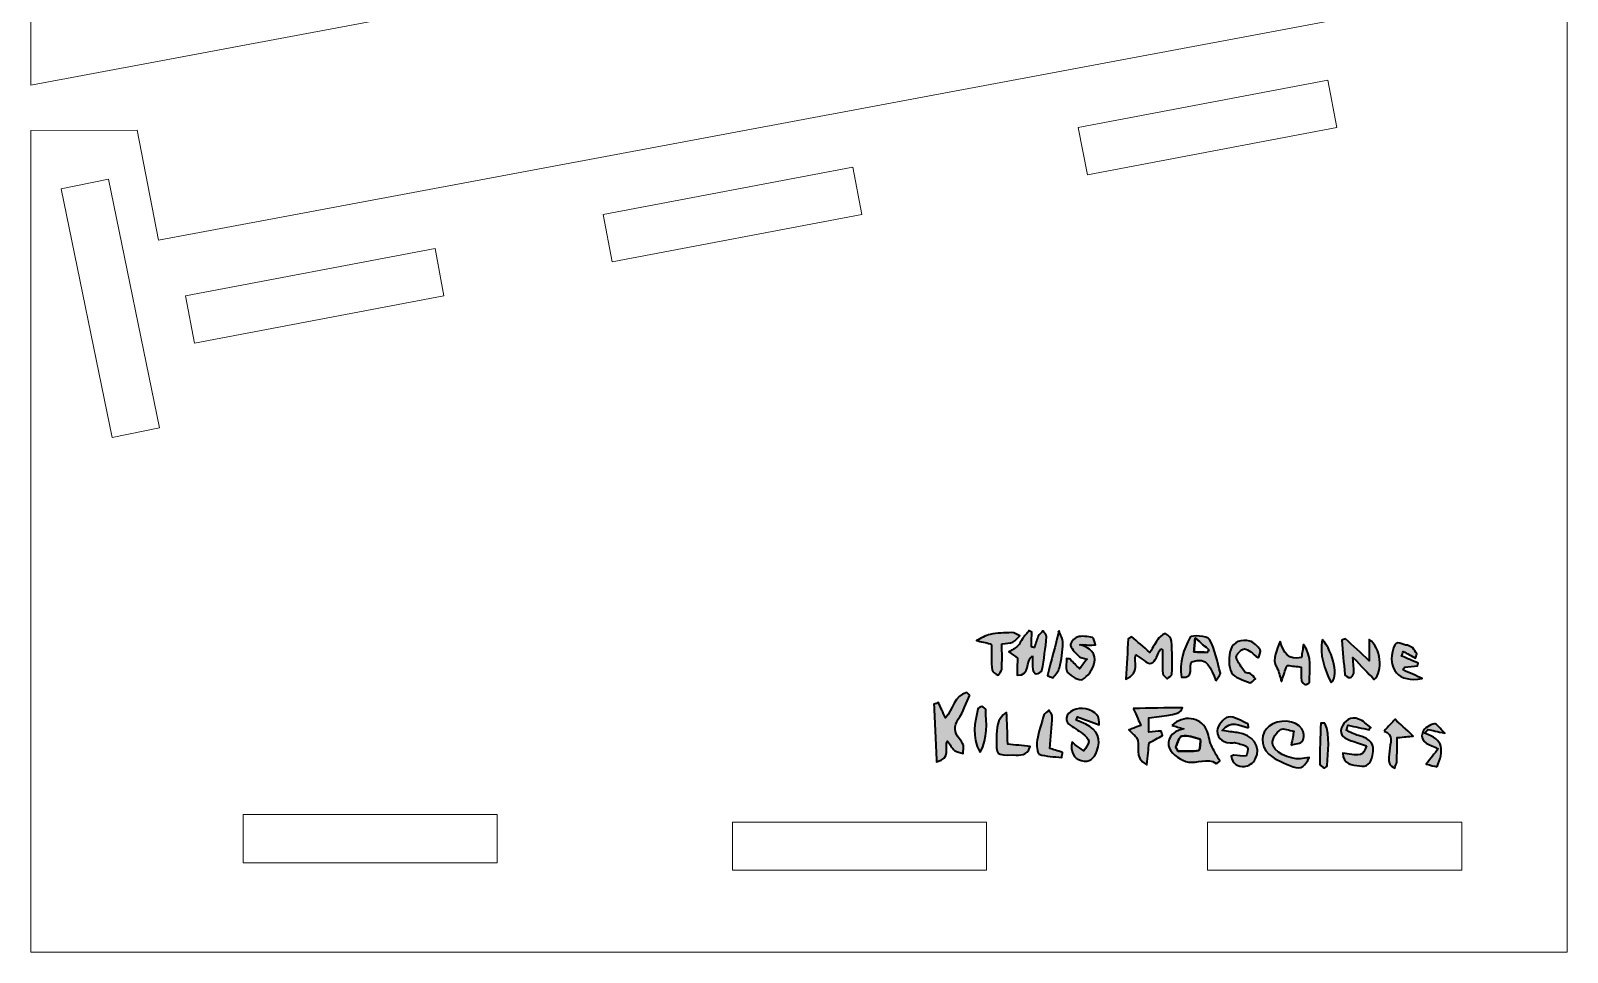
# Model space of a CAD drawing. Header units: inches. Extents: x 0.7 to 43.7, y -59.5 to -0.9.
# Drawn here: x 24.73 to 43.74, y -23.83 to -12.42 of the extents above; entities that cross this region are included whole.
import ezdxf

# ---------------------------------------------------------------- set-up
doc = ezdxf.new("R2010")
doc.units = ezdxf.units.IN
doc.header["$MEASUREMENT"] = 0
doc.layers.add('cut', color=7, linetype='Continuous')
doc.layers.add('etch', color=7, linetype='Continuous')

# ---------------------------------------------------------------- blocks, each defined once
blk = doc.blocks.new('block 6')
at = {"layer": 'etch', "true_color": 0x00a550}
h = blk.add_hatch(color=114, dxfattribs=at)
h.dxf.hatch_style = 2
edge = h.paths.add_edge_path()
edge.add_spline(control_points=[(36.749, -20.007), (36.749, -20.12), (36.752, -20.223), (36.746, -20.325), (36.745, -20.35), (36.716, -20.374), (36.7, -20.398), (36.674, -20.377), (36.628, -20.358), (36.626, -20.334), (36.616, -20.232), (36.62, -20.129), (36.618, -20.021), (36.617, -20.02), (36.612, -20.01), (36.605, -20.008), (36.548, -19.994), (36.49, -19.981), (36.433, -19.968), (36.49, -19.942), (36.544, -19.905), (36.604, -19.892), (36.691, -19.875), (36.781, -19.871), (36.869, -19.87), (36.903, -19.87), (36.937, -19.895), (36.971, -19.908), (36.943, -19.935), (36.919, -19.971), (36.885, -19.986), (36.848, -20.002), (36.803, -20), (36.749, -20.007)], knot_values=[0, 0, 0, 0, 1, 1, 1, 2, 2, 2, 3, 3, 3, 4, 4, 4, 5, 5, 5, 6, 6, 6, 7, 7, 7, 8, 8, 8, 9, 9, 9, 10, 10, 10, 11, 11, 11, 11], degree=3, periodic=1)
h = blk.add_hatch(color=114, dxfattribs=at)
h.dxf.hatch_style = 2
edge = h.paths.add_edge_path()
edge.add_spline(control_points=[(37.128, -20.155), (37.031, -20.231), (37.11, -20.396), (36.936, -20.398), (36.938, -20.322), (36.939, -20.255), (36.941, -20.185), (36.909, -20.162), (36.872, -20.135), (36.836, -20.109), (36.873, -20.085), (36.915, -20.065), (36.947, -20.035), (36.971, -20.011), (36.982, -19.974), (37.003, -19.945), (37.029, -19.91), (37.059, -19.879), (37.087, -19.845), (37.097, -19.852), (37.107, -19.858), (37.118, -19.864), (37.116, -19.925), (37.115, -19.985), (37.113, -20.046), (37.126, -20.049), (37.138, -20.052), (37.151, -20.055), (37.166, -20.007), (37.178, -19.958), (37.199, -19.913), (37.21, -19.888), (37.237, -19.87), (37.256, -19.849), (37.272, -19.873), (37.304, -19.898), (37.302, -19.92), (37.288, -20.06), (37.269, -20.199), (37.244, -20.337), (37.241, -20.356), (37.199, -20.377), (37.172, -20.381), (37.16, -20.382), (37.131, -20.346), (37.129, -20.324), (37.122, -20.276), (37.127, -20.226), (37.128, -20.155)], knot_values=[0, 0, 0, 0, 1, 1, 1, 2, 2, 2, 3, 3, 3, 4, 4, 4, 5, 5, 5, 6, 6, 6, 7, 7, 7, 8, 8, 8, 9, 9, 9, 10, 10, 10, 11, 11, 11, 12, 12, 12, 13, 13, 13, 14, 14, 14, 15, 15, 15, 16, 16, 16, 16], degree=3, periodic=1)
h = blk.add_hatch(color=114, dxfattribs=at)
h.dxf.hatch_style = 2
edge = h.paths.add_edge_path()
edge.add_spline(control_points=[(37.45, -19.848), (37.47, -19.898), (37.506, -19.949), (37.504, -19.999), (37.501, -20.102), (37.484, -20.205), (37.46, -20.305), (37.449, -20.35), (37.407, -20.388), (37.38, -20.43), (37.357, -20.42), (37.334, -20.411), (37.311, -20.402), (37.359, -20.217), (37.408, -20.033), (37.456, -19.849), (37.456, -19.849), (37.45, -19.848), (37.45, -19.848)], knot_values=[0, 0, 0, 0, 1, 1, 1, 2, 2, 2, 3, 3, 3, 4, 4, 4, 5, 5, 5, 6, 6, 6, 6], degree=3, periodic=1)
h = blk.add_hatch(color=114, dxfattribs=at)
h.dxf.hatch_style = 2
edge = h.paths.add_edge_path()
edge.add_spline(control_points=[(37.592, -20.198), (37.631, -20.238), (37.67, -20.278), (37.709, -20.318), (37.737, -20.283), (37.764, -20.247), (37.802, -20.197), (37.752, -20.182), (37.724, -20.182), (37.71, -20.168), (37.667, -20.125), (37.615, -20.083), (37.596, -20.029), (37.588, -20.005), (37.643, -19.934), (37.681, -19.924), (37.74, -19.907), (37.809, -19.918), (37.871, -19.931), (37.889, -19.935), (37.895, -19.989), (37.907, -20.02), (37.877, -20.022), (37.848, -20.029), (37.819, -20.026), (37.786, -20.023), (37.755, -20.012), (37.713, -20.02), (37.839, -20.053), (37.924, -20.126), (37.892, -20.253), (37.873, -20.328), (37.811, -20.413), (37.744, -20.448), (37.707, -20.468), (37.605, -20.412), (37.562, -20.363), (37.531, -20.328), (37.55, -20.249), (37.547, -20.19), (37.562, -20.193), (37.577, -20.195), (37.592, -20.198)], knot_values=[0, 0, 0, 0, 1, 1, 1, 2, 2, 2, 3, 3, 3, 4, 4, 4, 5, 5, 5, 6, 6, 6, 7, 7, 7, 8, 8, 8, 9, 9, 9, 10, 10, 10, 11, 11, 11, 12, 12, 12, 13, 13, 13, 14, 14, 14, 14], degree=3, periodic=1)
h = blk.add_hatch(color=114, dxfattribs=at)
h.dxf.hatch_style = 2
edge = h.paths.add_edge_path()
edge.add_spline(control_points=[(38.714, -20.069), (38.675, -20.132), (38.647, -20.235), (38.596, -20.249), (38.546, -20.262), (38.472, -20.184), (38.406, -20.143), (38.366, -20.224), (38.473, -20.37), (38.28, -20.444), (38.292, -20.265), (38.302, -20.105), (38.312, -19.945), (38.327, -19.937), (38.341, -19.928), (38.356, -19.92), (38.426, -19.982), (38.496, -20.043), (38.58, -20.116), (38.619, -20.051), (38.65, -19.99), (38.691, -19.936), (38.711, -19.91), (38.76, -19.875), (38.776, -19.883), (38.808, -19.899), (38.845, -19.941), (38.847, -19.975), (38.857, -20.11), (38.857, -20.246), (38.853, -20.381), (38.853, -20.401), (38.814, -20.421), (38.792, -20.441), (38.774, -20.419), (38.74, -20.398), (38.738, -20.375), (38.732, -20.278), (38.736, -20.18), (38.736, -20.083), (38.729, -20.078), (38.721, -20.073), (38.714, -20.069)], knot_values=[0, 0, 0, 0, 1, 1, 1, 2, 2, 2, 3, 3, 3, 4, 4, 4, 5, 5, 5, 6, 6, 6, 7, 7, 7, 8, 8, 8, 9, 9, 9, 10, 10, 10, 11, 11, 11, 12, 12, 12, 13, 13, 13, 14, 14, 14, 14], degree=3, periodic=1)
h = blk.add_hatch(color=114, dxfattribs=at)
h.dxf.hatch_style = 2
edge = h.paths.add_edge_path()
edge.add_spline(control_points=[(39.395, -20.468), (39.336, -20.308), (39.293, -20.16), (39.099, -20.231), (39.051, -20.282), (39.14, -20.434), (38.971, -20.422), (38.941, -20.241), (38.998, -20.075), (39.079, -19.927), (39.095, -19.897), (39.293, -19.909), (39.317, -19.953), (39.388, -20.078), (39.414, -20.228), (39.453, -20.37), (39.457, -20.385), (39.432, -20.408), (39.395, -20.468)], knot_values=[0, 0, 0, 0, 1, 1, 1, 2, 2, 2, 3, 3, 3, 4, 4, 4, 5, 5, 5, 6, 6, 6, 6], degree=3, periodic=1)
edge = h.paths.add_edge_path()
edge.add_spline(control_points=[(39.139, -19.936), (39.132, -20.027), (39.129, -20.067), (39.125, -20.109), (39.188, -20.111), (39.238, -20.113), (39.288, -20.115), (39.295, -20.104), (39.303, -20.093), (39.31, -20.082), (39.263, -20.042), (39.217, -20.002), (39.139, -19.936)], knot_values=[0, 0, 0, 0, 1, 1, 1, 2, 2, 2, 3, 3, 3, 4, 4, 4, 4], degree=3, periodic=1)
h = blk.add_hatch(color=114, dxfattribs=at)
h.dxf.hatch_style = 2
edge = h.paths.add_edge_path()
edge.add_spline(control_points=[(39.923, -20.183), (39.847, -20.13), (39.801, -20.076), (39.749, -20.07), (39.717, -20.067), (39.642, -20.148), (39.649, -20.174), (39.666, -20.242), (39.717, -20.303), (39.76, -20.362), (39.77, -20.376), (39.808, -20.366), (39.826, -20.378), (39.85, -20.393), (39.866, -20.418), (39.886, -20.44), (39.863, -20.458), (39.831, -20.497), (39.819, -20.492), (39.738, -20.456), (39.626, -20.43), (39.591, -20.365), (39.55, -20.288), (39.552, -20.167), (39.58, -20.079), (39.61, -19.985), (39.716, -19.947), (39.815, -19.974), (39.865, -19.988), (39.915, -20.037), (39.944, -20.083), (39.959, -20.105), (39.929, -20.158), (39.923, -20.183)], knot_values=[0, 0, 0, 0, 1, 1, 1, 2, 2, 2, 3, 3, 3, 4, 4, 4, 5, 5, 5, 6, 6, 6, 7, 7, 7, 8, 8, 8, 9, 9, 9, 10, 10, 10, 11, 11, 11, 11], degree=3, periodic=1)
h = blk.add_hatch(color=114, dxfattribs=at)
h.dxf.hatch_style = 2
edge = h.paths.add_edge_path()
edge.add_spline(control_points=[(40.712, -19.955), (40.858, -20.114), (40.915, -20.437), (40.821, -20.489), (40.74, -20.317), (40.676, -20.144), (40.712, -19.955)], knot_values=[0, 0, 0, 0, 1, 1, 1, 2, 2, 2, 2], degree=3, periodic=1)
h = blk.add_hatch(color=114, dxfattribs=at)
h.dxf.hatch_style = 2
edge = h.paths.add_edge_path()
edge.add_spline(control_points=[(41.001, -19.947), (41.095, -20.034), (41.188, -20.121), (41.295, -20.219), (41.295, -20.126), (41.295, -20.046), (41.295, -19.954), (41.439, -20.051), (41.469, -20.353), (41.355, -20.449), (41.275, -20.367), (41.195, -20.284), (41.093, -20.178), (41.098, -20.26), (41.105, -20.316), (41.102, -20.372), (41.1, -20.392), (41.074, -20.424), (41.056, -20.426), (41.036, -20.428), (40.996, -20.404), (40.994, -20.388), (40.977, -20.247), (40.966, -20.105), (40.953, -19.963), (40.969, -19.958), (40.985, -19.953), (41.001, -19.947)], knot_values=[0, 0, 0, 0, 1, 1, 1, 2, 2, 2, 3, 3, 3, 4, 4, 4, 5, 5, 5, 6, 6, 6, 7, 7, 7, 8, 8, 8, 9, 9, 9, 9], degree=3, periodic=1)
h = blk.add_hatch(color=114, dxfattribs=at)
h.dxf.hatch_style = 2
edge = h.paths.add_edge_path()
edge.add_spline(control_points=[(41.832, -20.059), (41.849, -20.083), (41.867, -20.108), (41.885, -20.133), (41.879, -20.15), (41.873, -20.168), (41.867, -20.186), (41.816, -20.158), (41.765, -20.13), (41.714, -20.102), (41.708, -20.121), (41.701, -20.141), (41.695, -20.16), (41.763, -20.189), (41.831, -20.218), (41.899, -20.248), (41.897, -20.259), (41.894, -20.27), (41.892, -20.281), (41.839, -20.287), (41.786, -20.292), (41.733, -20.298), (41.727, -20.31), (41.721, -20.321), (41.715, -20.332), (41.793, -20.367), (41.872, -20.402), (41.95, -20.437), (41.657, -20.496), (41.512, -20.319), (41.593, -20.058), (41.631, -19.939), (41.709, -20.035), (41.767, -20.025), (41.789, -20.036), (41.81, -20.047), (41.832, -20.059)], knot_values=[0, 0, 0, 0, 1, 1, 1, 2, 2, 2, 3, 3, 3, 4, 4, 4, 5, 5, 5, 6, 6, 6, 7, 7, 7, 8, 8, 8, 9, 9, 9, 10, 10, 10, 11, 11, 11, 12, 12, 12, 12], degree=3, periodic=1)
h = blk.add_hatch(color=114, dxfattribs=at)
h.dxf.hatch_style = 2
edge = h.paths.add_edge_path()
edge.add_spline(control_points=[(40.191, -19.976), (40.233, -20.12), (40.291, -20.216), (40.456, -20.178), (40.464, -20.125), (40.471, -20.07), (40.479, -20.016), (40.596, -20.165), (40.554, -20.329), (40.553, -20.486), (40.553, -20.496), (40.515, -20.516), (40.499, -20.512), (40.482, -20.508), (40.459, -20.483), (40.457, -20.465), (40.45, -20.415), (40.452, -20.363), (40.451, -20.296), (40.395, -20.289), (40.337, -20.282), (40.283, -20.275), (40.274, -20.291), (40.268, -20.298), (40.265, -20.307), (40.246, -20.362), (40.227, -20.418), (40.208, -20.474), (40.189, -20.417), (40.18, -20.356), (40.151, -20.305), (40.083, -20.186), (40.155, -20.089), (40.191, -19.976)], knot_values=[0, 0, 0, 0, 1, 1, 1, 2, 2, 2, 3, 3, 3, 4, 4, 4, 5, 5, 5, 6, 6, 6, 7, 7, 7, 8, 8, 8, 9, 9, 9, 10, 10, 10, 11, 11, 11, 11], degree=3, periodic=1)
h = blk.add_hatch(color=114, dxfattribs=at)
h.dxf.hatch_style = 2
edge = h.paths.add_edge_path()
edge.add_spline(control_points=[(36.353, -20.642), (36.306, -20.742), (36.27, -20.849), (36.209, -20.939), (36.149, -21.03), (36.157, -21.101), (36.219, -21.179), (36.24, -21.205), (36.263, -21.232), (36.271, -21.263), (36.279, -21.295), (36.269, -21.331), (36.268, -21.365), (36.232, -21.353), (36.189, -21.35), (36.163, -21.328), (36.128, -21.299), (36.107, -21.255), (36.077, -21.213), (36.025, -21.287), (36.131, -21.428), (35.94, -21.469), (35.929, -21.224), (35.918, -20.989), (35.907, -20.754), (35.925, -20.748), (35.944, -20.742), (35.963, -20.736), (35.99, -20.796), (36.018, -20.855), (36.051, -20.925), (36.142, -20.825), (36.155, -20.644), (36.313, -20.612), (36.326, -20.622), (36.339, -20.632), (36.353, -20.642)], knot_values=[0, 0, 0, 0, 1, 1, 1, 2, 2, 2, 3, 3, 3, 4, 4, 4, 5, 5, 5, 6, 6, 6, 7, 7, 7, 8, 8, 8, 9, 9, 9, 10, 10, 10, 11, 11, 11, 12, 12, 12, 12], degree=3, periodic=1)
h = blk.add_hatch(color=114, dxfattribs=at)
h.dxf.hatch_style = 2
edge = h.paths.add_edge_path()
edge.add_spline(control_points=[(36.478, -21.352), (36.369, -21.15), (36.416, -20.982), (36.45, -20.815), (36.453, -20.802), (36.484, -20.784), (36.5, -20.785), (36.518, -20.788), (36.547, -20.809), (36.548, -20.824), (36.555, -20.992), (36.579, -21.164), (36.478, -21.352)], knot_values=[0, 0, 0, 0, 1, 1, 1, 2, 2, 2, 3, 3, 3, 4, 4, 4, 4], degree=3, periodic=1)
h = blk.add_hatch(color=114, dxfattribs=at)
h.dxf.hatch_style = 2
edge = h.paths.add_edge_path()
edge.add_spline(control_points=[(36.807, -20.853), (36.811, -20.98), (36.816, -21.107), (36.821, -21.251), (36.91, -21.26), (37.001, -21.269), (37.1, -21.279), (37.062, -21.405), (36.97, -21.383), (36.892, -21.384), (36.676, -21.388), (36.674, -21.387), (36.682, -21.173), (36.686, -21.059), (36.677, -20.937), (36.807, -20.853)], knot_values=[0, 0, 0, 0, 1, 1, 1, 2, 2, 2, 3, 3, 3, 4, 4, 4, 5, 5, 5, 5], degree=3, periodic=1)
h = blk.add_hatch(color=114, dxfattribs=at)
h.dxf.hatch_style = 2
edge = h.paths.add_edge_path()
edge.add_spline(control_points=[(37.343, -21.304), (37.378, -21.314), (37.438, -21.333), (37.499, -21.352), (37.495, -21.373), (37.492, -21.394), (37.488, -21.415), (37.394, -21.404), (37.296, -21.406), (37.21, -21.374), (37.183, -21.364), (37.176, -21.259), (37.185, -21.202), (37.203, -21.096), (37.236, -20.993), (37.269, -20.89), (37.277, -20.866), (37.308, -20.85), (37.329, -20.83), (37.344, -20.855), (37.372, -20.881), (37.371, -20.906), (37.366, -21.036), (37.354, -21.166), (37.343, -21.304)], knot_values=[0, 0, 0, 0, 1, 1, 1, 2, 2, 2, 3, 3, 3, 4, 4, 4, 5, 5, 5, 6, 6, 6, 7, 7, 7, 8, 8, 8, 8], degree=3, periodic=1)
h = blk.add_hatch(color=114, dxfattribs=at)
h.dxf.hatch_style = 2
edge = h.paths.add_edge_path()
edge.add_spline(control_points=[(37.617, -21.22), (37.633, -21.236), (37.643, -21.249), (37.656, -21.259), (37.691, -21.285), (37.727, -21.309), (37.762, -21.334), (37.784, -21.295), (37.823, -21.257), (37.823, -21.218), (37.823, -21.186), (37.781, -21.149), (37.75, -21.124), (37.693, -21.078), (37.629, -21.043), (37.573, -20.998), (37.555, -20.984), (37.544, -20.949), (37.546, -20.926), (37.555, -20.846), (37.679, -20.79), (37.787, -20.813), (37.907, -20.837), (37.969, -20.914), (37.95, -21.012), (37.862, -20.979), (37.774, -20.945), (37.685, -20.912), (37.679, -20.926), (37.674, -20.941), (37.669, -20.955), (37.708, -20.972), (37.749, -20.987), (37.788, -21.004), (37.934, -21.07), (37.983, -21.19), (37.924, -21.338), (37.889, -21.426), (37.832, -21.48), (37.73, -21.454), (37.635, -21.429), (37.593, -21.345), (37.617, -21.22)], knot_values=[0, 0, 0, 0, 1, 1, 1, 2, 2, 2, 3, 3, 3, 4, 4, 4, 5, 5, 5, 6, 6, 6, 7, 7, 7, 8, 8, 8, 9, 9, 9, 10, 10, 10, 11, 11, 11, 12, 12, 12, 13, 13, 13, 14, 14, 14, 14], degree=3, periodic=1)
h = blk.add_hatch(color=114, dxfattribs=at)
h.dxf.hatch_style = 2
edge = h.paths.add_edge_path()
edge.add_spline(control_points=[(38.374, -20.808), (38.574, -20.805), (38.773, -20.802), (38.984, -20.799), (38.95, -20.874), (38.95, -20.874), (38.567, -20.924), (38.567, -20.974), (38.567, -21.024), (38.567, -21.1), (38.62, -21.096), (38.671, -21.092), (38.721, -21.088), (38.726, -21.106), (38.73, -21.125), (38.735, -21.144), (38.68, -21.174), (38.626, -21.204), (38.571, -21.234), (38.562, -21.311), (38.552, -21.397), (38.54, -21.507), (38.365, -21.414), (38.475, -21.265), (38.414, -21.166), (38.386, -21.139), (38.353, -21.106), (38.319, -21.073), (38.358, -21.059), (38.396, -21.045), (38.467, -21.019), (38.444, -20.968), (38.418, -20.907), (38.374, -20.808)], knot_values=[0, 0, 0, 0, 1, 1, 1, 2, 2, 2, 3, 3, 3, 4, 4, 4, 5, 5, 5, 6, 6, 6, 7, 7, 7, 8, 8, 8, 9, 9, 9, 10, 10, 10, 11, 11, 11, 11], degree=3, periodic=1)
h = blk.add_hatch(color=114, dxfattribs=at)
h.dxf.hatch_style = 2
edge = h.paths.add_edge_path()
edge.add_spline(control_points=[(38.853, -21.018), (38.991, -20.884), (39.203, -20.914), (39.277, -21.065), (39.307, -21.127), (39.313, -21.201), (39.34, -21.265), (39.366, -21.328), (39.405, -21.385), (39.445, -21.458), (39.447, -21.456), (39.41, -21.494), (39.401, -21.488), (39.285, -21.412), (39.165, -21.491), (39.056, -21.472), (38.969, -21.456), (38.857, -21.382), (38.823, -21.304), (38.778, -21.201), (38.838, -21.094), (38.998, -21.061), (38.937, -21.043), (38.903, -21.033), (38.853, -21.018)], knot_values=[0, 0, 0, 0, 1, 1, 1, 2, 2, 2, 3, 3, 3, 4, 4, 4, 5, 5, 5, 6, 6, 6, 7, 7, 7, 8, 8, 8, 8], degree=3, periodic=1)
edge = h.paths.add_edge_path()
edge.add_spline(control_points=[(38.898, -21.284), (38.907, -21.302), (38.917, -21.32), (38.927, -21.338), (39.014, -21.337), (39.102, -21.343), (39.186, -21.328), (39.2, -21.325), (39.212, -21.193), (39.2, -21.189), (39.129, -21.163), (39.048, -21.141), (38.975, -21.151), (38.944, -21.154), (38.923, -21.237), (38.898, -21.284)], knot_values=[0, 0, 0, 0, 1, 1, 1, 2, 2, 2, 3, 3, 3, 4, 4, 4, 5, 5, 5, 5], degree=3, periodic=1)
h = blk.add_hatch(color=114, dxfattribs=at)
h.dxf.hatch_style = 2
edge = h.paths.add_edge_path()
edge.add_spline(control_points=[(39.801, -21.046), (39.686, -21.026), (39.583, -20.939), (39.473, -21.082), (39.55, -21.092), (39.605, -21.101), (39.66, -21.107), (39.853, -21.127), (39.965, -21.285), (39.884, -21.436), (39.861, -21.48), (39.798, -21.525), (39.75, -21.527), (39.673, -21.532), (39.6, -21.495), (39.585, -21.398), (39.604, -21.392), (39.613, -21.386), (39.62, -21.386), (39.671, -21.39), (39.723, -21.404), (39.771, -21.395), (39.784, -21.392), (39.801, -21.299), (39.785, -21.287), (39.746, -21.256), (39.69, -21.249), (39.64, -21.233), (39.632, -21.23), (39.621, -21.232), (39.612, -21.233), (39.5, -21.245), (39.413, -21.189), (39.413, -21.087), (39.413, -21.025), (39.494, -20.922), (39.549, -20.914), (39.624, -20.903), (39.711, -20.965), (39.791, -20.998), (39.798, -21), (39.797, -21.024), (39.801, -21.046)], knot_values=[0, 0, 0, 0, 1, 1, 1, 2, 2, 2, 3, 3, 3, 4, 4, 4, 5, 5, 5, 6, 6, 6, 7, 7, 7, 8, 8, 8, 9, 9, 9, 10, 10, 10, 11, 11, 11, 12, 12, 12, 13, 13, 13, 14, 14, 14, 14], degree=3, periodic=1)
h = blk.add_hatch(color=114, dxfattribs=at)
h.dxf.hatch_style = 2
edge = h.paths.add_edge_path()
edge.add_spline(control_points=[(41.262, -21.269), (41.191, -21.247), (41.129, -21.229), (41.069, -21.207), (40.996, -21.181), (40.916, -21.147), (40.952, -21.049), (40.986, -20.957), (41.061, -20.902), (41.163, -20.939), (41.218, -20.959), (41.263, -21.007), (41.312, -21.042), (41.306, -21.052), (41.3, -21.061), (41.294, -21.071), (41.207, -21.053), (41.119, -21.035), (41.032, -21.017), (41.024, -21.037), (41.017, -21.058), (41.009, -21.078), (41.06, -21.101), (41.109, -21.129), (41.162, -21.144), (41.322, -21.187), (41.363, -21.246), (41.336, -21.391), (41.318, -21.488), (41.262, -21.539), (41.172, -21.52), (41.086, -21.503), (40.966, -21.505), (40.968, -21.361), (41.21, -21.401), (41.21, -21.401), (41.262, -21.269)], knot_values=[0, 0, 0, 0, 1, 1, 1, 2, 2, 2, 3, 3, 3, 4, 4, 4, 5, 5, 5, 6, 6, 6, 7, 7, 7, 8, 8, 8, 9, 9, 9, 10, 10, 10, 11, 11, 11, 12, 12, 12, 12], degree=3, periodic=1)
h = blk.add_hatch(color=114, dxfattribs=at)
h.dxf.hatch_style = 2
edge = h.paths.add_edge_path()
edge.add_spline(control_points=[(40.328, -21.262), (40.343, -21.185), (40.352, -21.138), (40.362, -21.09), (40.305, -21.081), (40.231, -21.046), (40.197, -21.069), (40.146, -21.103), (40.095, -21.18), (40.096, -21.238), (40.097, -21.341), (40.303, -21.444), (40.445, -21.431), (40.477, -21.429), (40.509, -21.422), (40.549, -21.416), (40.508, -21.515), (40.448, -21.569), (40.351, -21.53), (40.246, -21.487), (40.132, -21.446), (40.051, -21.372), (39.938, -21.27), (39.952, -21.109), (40.055, -21.026), (40.166, -20.936), (40.39, -20.948), (40.461, -21.06), (40.486, -21.099), (40.491, -21.174), (40.469, -21.212), (40.451, -21.244), (40.38, -21.245), (40.328, -21.262)], knot_values=[0, 0, 0, 0, 1, 1, 1, 2, 2, 2, 3, 3, 3, 4, 4, 4, 5, 5, 5, 6, 6, 6, 7, 7, 7, 8, 8, 8, 9, 9, 9, 10, 10, 10, 11, 11, 11, 11], degree=3, periodic=1)
h = blk.add_hatch(color=114, dxfattribs=at)
h.dxf.hatch_style = 2
edge = h.paths.add_edge_path()
edge.add_spline(control_points=[(40.746, -20.989), (40.815, -21.159), (40.78, -21.339), (40.775, -21.515), (40.774, -21.526), (40.743, -21.548), (40.737, -21.545), (40.715, -21.533), (40.682, -21.513), (40.682, -21.496), (40.682, -21.327), (40.688, -21.158), (40.693, -20.99), (40.711, -20.989), (40.728, -20.989), (40.746, -20.989)], knot_values=[0, 0, 0, 0, 1, 1, 1, 2, 2, 2, 3, 3, 3, 4, 4, 4, 5, 5, 5, 5], degree=3, periodic=1)
h = blk.add_hatch(color=114, dxfattribs=at)
h.dxf.hatch_style = 2
edge = h.paths.add_edge_path()
edge.add_spline(control_points=[(41.477, -21.09), (41.53, -21.032), (41.578, -20.98), (41.613, -20.942), (41.673, -20.998), (41.749, -21.067), (41.838, -21.15), (41.782, -21.155), (41.726, -21.161), (41.641, -21.169), (41.639, -21.265), (41.639, -21.367), (41.634, -21.468), (41.633, -21.495), (41.618, -21.521), (41.609, -21.548), (41.586, -21.529), (41.547, -21.513), (41.543, -21.49), (41.533, -21.441), (41.537, -21.388), (41.543, -21.338), (41.554, -21.237), (41.601, -21.128), (41.477, -21.09)], knot_values=[0, 0, 0, 0, 1, 1, 1, 2, 2, 2, 3, 3, 3, 4, 4, 4, 5, 5, 5, 6, 6, 6, 7, 7, 7, 8, 8, 8, 8], degree=3, periodic=1)
h = blk.add_hatch(color=114, dxfattribs=at)
h.dxf.hatch_style = 2
edge = h.paths.add_edge_path()
edge.add_spline(control_points=[(42.134, -21.531), (42.096, -21.522), (42.056, -21.512), (42, -21.498), (42.058, -21.424), (42.1, -21.368), (42.148, -21.306), (42.052, -21.249), (41.907, -21.245), (41.956, -21.099), (41.972, -21.053), (42.046, -21.009), (42.1, -20.999), (42.13, -20.994), (42.173, -21.061), (42.23, -21.114), (42.135, -21.093), (42.078, -21.081), (42.021, -21.069), (42.007, -21.085), (41.992, -21.1), (41.977, -21.116), (42.224, -21.184), (42.216, -21.337), (42.134, -21.531)], knot_values=[0, 0, 0, 0, 1, 1, 1, 2, 2, 2, 3, 3, 3, 4, 4, 4, 5, 5, 5, 6, 6, 6, 7, 7, 7, 8, 8, 8, 8], degree=3, periodic=1)
at = {"layer": 'etch', "color": 114, "lineweight": 35, "true_color": 0x00a550}
for points, knots in [([(36.749, -20.007), (36.749, -20.12), (36.752, -20.223), (36.746, -20.325), (36.745, -20.35), (36.716, -20.374), (36.7, -20.398), (36.674, -20.377), (36.628, -20.358), (36.626, -20.334), (36.616, -20.232), (36.62, -20.129), (36.618, -20.021), (36.617, -20.02), (36.612, -20.01), (36.605, -20.008), (36.548, -19.994), (36.49, -19.981), (36.433, -19.968), (36.49, -19.942), (36.544, -19.905), (36.604, -19.892), (36.691, -19.875), (36.781, -19.871), (36.869, -19.87), (36.903, -19.87), (36.937, -19.895), (36.971, -19.908), (36.943, -19.935), (36.919, -19.971), (36.885, -19.986), (36.848, -20.002), (36.803, -20), (36.749, -20.007)], [0, 0, 0, 0, 1, 1, 1, 2, 2, 2, 3, 3, 3, 4, 4, 4, 5, 5, 5, 6, 6, 6, 7, 7, 7, 8, 8, 8, 9, 9, 9, 10, 10, 10, 11, 11, 11, 11]), ([(37.128, -20.155), (37.031, -20.231), (37.11, -20.396), (36.936, -20.398), (36.938, -20.322), (36.939, -20.255), (36.941, -20.185), (36.909, -20.162), (36.872, -20.135), (36.836, -20.109), (36.873, -20.085), (36.915, -20.065), (36.947, -20.035), (36.971, -20.011), (36.982, -19.974), (37.003, -19.945), (37.029, -19.91), (37.059, -19.879), (37.087, -19.845), (37.097, -19.852), (37.107, -19.858), (37.118, -19.864), (37.116, -19.925), (37.115, -19.985), (37.113, -20.046), (37.126, -20.049), (37.138, -20.052), (37.151, -20.055), (37.166, -20.007), (37.178, -19.958), (37.199, -19.913), (37.21, -19.888), (37.237, -19.87), (37.256, -19.849), (37.272, -19.873), (37.304, -19.898), (37.302, -19.92), (37.288, -20.06), (37.269, -20.199), (37.244, -20.337), (37.241, -20.356), (37.199, -20.377), (37.172, -20.381), (37.16, -20.382), (37.131, -20.346), (37.129, -20.324), (37.122, -20.276), (37.127, -20.226), (37.128, -20.155)], [0, 0, 0, 0, 1, 1, 1, 2, 2, 2, 3, 3, 3, 4, 4, 4, 5, 5, 5, 6, 6, 6, 7, 7, 7, 8, 8, 8, 9, 9, 9, 10, 10, 10, 11, 11, 11, 12, 12, 12, 13, 13, 13, 14, 14, 14, 15, 15, 15, 16, 16, 16, 16]), ([(37.45, -19.848), (37.47, -19.898), (37.506, -19.949), (37.504, -19.999), (37.501, -20.102), (37.484, -20.205), (37.46, -20.305), (37.449, -20.35), (37.407, -20.388), (37.38, -20.43), (37.357, -20.42), (37.334, -20.411), (37.311, -20.402), (37.359, -20.217), (37.408, -20.033), (37.456, -19.849), (37.456, -19.849), (37.45, -19.848), (37.45, -19.848)], [0, 0, 0, 0, 1, 1, 1, 2, 2, 2, 3, 3, 3, 4, 4, 4, 5, 5, 5, 6, 6, 6, 6]), ([(37.592, -20.198), (37.631, -20.238), (37.67, -20.278), (37.709, -20.318), (37.737, -20.283), (37.764, -20.247), (37.802, -20.197), (37.752, -20.182), (37.724, -20.182), (37.71, -20.168), (37.667, -20.125), (37.615, -20.083), (37.596, -20.029), (37.588, -20.005), (37.643, -19.934), (37.681, -19.924), (37.74, -19.907), (37.809, -19.918), (37.871, -19.931), (37.889, -19.935), (37.895, -19.989), (37.907, -20.02), (37.877, -20.022), (37.848, -20.029), (37.819, -20.026), (37.786, -20.023), (37.755, -20.012), (37.713, -20.02), (37.839, -20.053), (37.924, -20.126), (37.892, -20.253), (37.873, -20.328), (37.811, -20.413), (37.744, -20.448), (37.707, -20.468), (37.605, -20.412), (37.562, -20.363), (37.531, -20.328), (37.55, -20.249), (37.547, -20.19), (37.562, -20.193), (37.577, -20.195), (37.592, -20.198)], [0, 0, 0, 0, 1, 1, 1, 2, 2, 2, 3, 3, 3, 4, 4, 4, 5, 5, 5, 6, 6, 6, 7, 7, 7, 8, 8, 8, 9, 9, 9, 10, 10, 10, 11, 11, 11, 12, 12, 12, 13, 13, 13, 14, 14, 14, 14]), ([(38.714, -20.069), (38.675, -20.132), (38.647, -20.235), (38.596, -20.249), (38.546, -20.262), (38.472, -20.184), (38.406, -20.143), (38.366, -20.224), (38.473, -20.37), (38.28, -20.444), (38.292, -20.265), (38.302, -20.105), (38.312, -19.945), (38.327, -19.937), (38.341, -19.928), (38.356, -19.92), (38.426, -19.982), (38.496, -20.043), (38.58, -20.116), (38.619, -20.051), (38.65, -19.99), (38.691, -19.936), (38.711, -19.91), (38.76, -19.875), (38.776, -19.883), (38.808, -19.899), (38.845, -19.941), (38.847, -19.975), (38.857, -20.11), (38.857, -20.246), (38.853, -20.381), (38.853, -20.401), (38.814, -20.421), (38.792, -20.441), (38.774, -20.419), (38.74, -20.398), (38.738, -20.375), (38.732, -20.278), (38.736, -20.18), (38.736, -20.083), (38.729, -20.078), (38.721, -20.073), (38.714, -20.069)], [0, 0, 0, 0, 1, 1, 1, 2, 2, 2, 3, 3, 3, 4, 4, 4, 5, 5, 5, 6, 6, 6, 7, 7, 7, 8, 8, 8, 9, 9, 9, 10, 10, 10, 11, 11, 11, 12, 12, 12, 13, 13, 13, 14, 14, 14, 14]), ([(39.395, -20.468), (39.336, -20.308), (39.293, -20.16), (39.099, -20.231), (39.051, -20.282), (39.14, -20.434), (38.971, -20.422), (38.941, -20.241), (38.998, -20.075), (39.079, -19.927), (39.095, -19.897), (39.293, -19.909), (39.317, -19.953), (39.388, -20.078), (39.414, -20.228), (39.453, -20.37), (39.457, -20.385), (39.432, -20.408), (39.395, -20.468)], [0, 0, 0, 0, 1, 1, 1, 2, 2, 2, 3, 3, 3, 4, 4, 4, 5, 5, 5, 6, 6, 6, 6]), ([(39.139, -19.936), (39.132, -20.027), (39.129, -20.067), (39.125, -20.109), (39.188, -20.111), (39.238, -20.113), (39.288, -20.115), (39.295, -20.104), (39.303, -20.093), (39.31, -20.082), (39.263, -20.042), (39.217, -20.002), (39.139, -19.936)], [0, 0, 0, 0, 1, 1, 1, 2, 2, 2, 3, 3, 3, 4, 4, 4, 4]), ([(39.139, -19.936), (39.217, -20.002), (39.263, -20.042), (39.31, -20.082), (39.303, -20.093), (39.295, -20.104), (39.288, -20.115), (39.238, -20.113), (39.188, -20.111), (39.125, -20.109), (39.129, -20.067), (39.132, -20.027), (39.139, -19.936)], [0, 0, 0, 0, 1, 1, 1, 2, 2, 2, 3, 3, 3, 4, 4, 4, 4]), ([(39.923, -20.183), (39.847, -20.13), (39.801, -20.076), (39.749, -20.07), (39.717, -20.067), (39.642, -20.148), (39.649, -20.174), (39.666, -20.242), (39.717, -20.303), (39.76, -20.362), (39.77, -20.376), (39.808, -20.366), (39.826, -20.378), (39.85, -20.393), (39.866, -20.418), (39.886, -20.44), (39.863, -20.458), (39.831, -20.497), (39.819, -20.492), (39.738, -20.456), (39.626, -20.43), (39.591, -20.365), (39.55, -20.288), (39.552, -20.167), (39.58, -20.079), (39.61, -19.985), (39.716, -19.947), (39.815, -19.974), (39.865, -19.988), (39.915, -20.037), (39.944, -20.083), (39.959, -20.105), (39.929, -20.158), (39.923, -20.183)], [0, 0, 0, 0, 1, 1, 1, 2, 2, 2, 3, 3, 3, 4, 4, 4, 5, 5, 5, 6, 6, 6, 7, 7, 7, 8, 8, 8, 9, 9, 9, 10, 10, 10, 11, 11, 11, 11]), ([(40.712, -19.955), (40.858, -20.114), (40.915, -20.437), (40.821, -20.489), (40.74, -20.317), (40.676, -20.144), (40.712, -19.955)], [0, 0, 0, 0, 1, 1, 1, 2, 2, 2, 2]), ([(41.001, -19.947), (41.095, -20.034), (41.188, -20.121), (41.295, -20.219), (41.295, -20.126), (41.295, -20.046), (41.295, -19.954), (41.439, -20.051), (41.469, -20.353), (41.355, -20.449), (41.275, -20.367), (41.195, -20.284), (41.093, -20.178), (41.098, -20.26), (41.105, -20.316), (41.102, -20.372), (41.1, -20.392), (41.074, -20.424), (41.056, -20.426), (41.036, -20.428), (40.996, -20.404), (40.994, -20.388), (40.977, -20.247), (40.966, -20.105), (40.953, -19.963), (40.969, -19.958), (40.985, -19.953), (41.001, -19.947)], [0, 0, 0, 0, 1, 1, 1, 2, 2, 2, 3, 3, 3, 4, 4, 4, 5, 5, 5, 6, 6, 6, 7, 7, 7, 8, 8, 8, 9, 9, 9, 9]), ([(41.832, -20.059), (41.849, -20.083), (41.867, -20.108), (41.885, -20.133), (41.879, -20.15), (41.873, -20.168), (41.867, -20.186), (41.816, -20.158), (41.765, -20.13), (41.714, -20.102), (41.708, -20.121), (41.701, -20.141), (41.695, -20.16), (41.763, -20.189), (41.831, -20.218), (41.899, -20.248), (41.897, -20.259), (41.894, -20.27), (41.892, -20.281), (41.839, -20.287), (41.786, -20.292), (41.733, -20.298), (41.727, -20.31), (41.721, -20.321), (41.715, -20.332), (41.793, -20.367), (41.872, -20.402), (41.95, -20.437), (41.657, -20.496), (41.512, -20.319), (41.593, -20.058), (41.631, -19.939), (41.709, -20.035), (41.767, -20.025), (41.789, -20.036), (41.81, -20.047), (41.832, -20.059)], [0, 0, 0, 0, 1, 1, 1, 2, 2, 2, 3, 3, 3, 4, 4, 4, 5, 5, 5, 6, 6, 6, 7, 7, 7, 8, 8, 8, 9, 9, 9, 10, 10, 10, 11, 11, 11, 12, 12, 12, 12]), ([(40.191, -19.976), (40.233, -20.12), (40.291, -20.216), (40.456, -20.178), (40.464, -20.125), (40.471, -20.07), (40.479, -20.016), (40.596, -20.165), (40.554, -20.329), (40.553, -20.486), (40.553, -20.496), (40.515, -20.516), (40.499, -20.512), (40.482, -20.508), (40.459, -20.483), (40.457, -20.465), (40.45, -20.415), (40.452, -20.363), (40.451, -20.296), (40.395, -20.289), (40.337, -20.282), (40.283, -20.275), (40.274, -20.291), (40.268, -20.298), (40.265, -20.307), (40.246, -20.362), (40.227, -20.418), (40.208, -20.474), (40.189, -20.417), (40.18, -20.356), (40.151, -20.305), (40.083, -20.186), (40.155, -20.089), (40.191, -19.976)], [0, 0, 0, 0, 1, 1, 1, 2, 2, 2, 3, 3, 3, 4, 4, 4, 5, 5, 5, 6, 6, 6, 7, 7, 7, 8, 8, 8, 9, 9, 9, 10, 10, 10, 11, 11, 11, 11]), ([(36.353, -20.642), (36.306, -20.742), (36.27, -20.849), (36.209, -20.939), (36.149, -21.03), (36.157, -21.101), (36.219, -21.179), (36.24, -21.205), (36.263, -21.232), (36.271, -21.263), (36.279, -21.295), (36.269, -21.331), (36.268, -21.365), (36.232, -21.353), (36.189, -21.35), (36.163, -21.328), (36.128, -21.299), (36.107, -21.255), (36.077, -21.213), (36.025, -21.287), (36.131, -21.428), (35.94, -21.469), (35.929, -21.224), (35.918, -20.989), (35.907, -20.754), (35.925, -20.748), (35.944, -20.742), (35.963, -20.736), (35.99, -20.796), (36.018, -20.855), (36.051, -20.925), (36.142, -20.825), (36.155, -20.644), (36.313, -20.612), (36.326, -20.622), (36.339, -20.632), (36.353, -20.642)], [0, 0, 0, 0, 1, 1, 1, 2, 2, 2, 3, 3, 3, 4, 4, 4, 5, 5, 5, 6, 6, 6, 7, 7, 7, 8, 8, 8, 9, 9, 9, 10, 10, 10, 11, 11, 11, 12, 12, 12, 12]), ([(36.478, -21.352), (36.369, -21.15), (36.416, -20.982), (36.45, -20.815), (36.453, -20.802), (36.484, -20.784), (36.5, -20.785), (36.518, -20.788), (36.547, -20.809), (36.548, -20.824), (36.555, -20.992), (36.579, -21.164), (36.478, -21.352)], [0, 0, 0, 0, 1, 1, 1, 2, 2, 2, 3, 3, 3, 4, 4, 4, 4]), ([(36.807, -20.853), (36.811, -20.98), (36.816, -21.107), (36.821, -21.251), (36.91, -21.26), (37.001, -21.269), (37.1, -21.279), (37.062, -21.405), (36.97, -21.383), (36.892, -21.384), (36.676, -21.388), (36.674, -21.387), (36.682, -21.173), (36.686, -21.059), (36.677, -20.937), (36.807, -20.853)], [0, 0, 0, 0, 1, 1, 1, 2, 2, 2, 3, 3, 3, 4, 4, 4, 5, 5, 5, 5]), ([(37.343, -21.304), (37.378, -21.314), (37.438, -21.333), (37.499, -21.352), (37.495, -21.373), (37.492, -21.394), (37.488, -21.415), (37.394, -21.404), (37.296, -21.406), (37.21, -21.374), (37.183, -21.364), (37.176, -21.259), (37.185, -21.202), (37.203, -21.096), (37.236, -20.993), (37.269, -20.89), (37.277, -20.866), (37.308, -20.85), (37.329, -20.83), (37.344, -20.855), (37.372, -20.881), (37.371, -20.906), (37.366, -21.036), (37.354, -21.166), (37.343, -21.304)], [0, 0, 0, 0, 1, 1, 1, 2, 2, 2, 3, 3, 3, 4, 4, 4, 5, 5, 5, 6, 6, 6, 7, 7, 7, 8, 8, 8, 8]), ([(37.617, -21.22), (37.633, -21.236), (37.643, -21.249), (37.656, -21.259), (37.691, -21.285), (37.727, -21.309), (37.762, -21.334), (37.784, -21.295), (37.823, -21.257), (37.823, -21.218), (37.823, -21.186), (37.781, -21.149), (37.75, -21.124), (37.693, -21.078), (37.629, -21.043), (37.573, -20.998), (37.555, -20.984), (37.544, -20.949), (37.546, -20.926), (37.555, -20.846), (37.679, -20.79), (37.787, -20.813), (37.907, -20.837), (37.969, -20.914), (37.95, -21.012), (37.862, -20.979), (37.774, -20.945), (37.685, -20.912), (37.679, -20.926), (37.674, -20.941), (37.669, -20.955), (37.708, -20.972), (37.749, -20.987), (37.788, -21.004), (37.934, -21.07), (37.983, -21.19), (37.924, -21.338), (37.889, -21.426), (37.832, -21.48), (37.73, -21.454), (37.635, -21.429), (37.593, -21.345), (37.617, -21.22)], [0, 0, 0, 0, 1, 1, 1, 2, 2, 2, 3, 3, 3, 4, 4, 4, 5, 5, 5, 6, 6, 6, 7, 7, 7, 8, 8, 8, 9, 9, 9, 10, 10, 10, 11, 11, 11, 12, 12, 12, 13, 13, 13, 14, 14, 14, 14]), ([(38.374, -20.808), (38.574, -20.805), (38.773, -20.802), (38.984, -20.799), (38.95, -20.874), (38.95, -20.874), (38.567, -20.924), (38.567, -20.974), (38.567, -21.024), (38.567, -21.1), (38.62, -21.096), (38.671, -21.092), (38.721, -21.088), (38.726, -21.106), (38.73, -21.125), (38.735, -21.144), (38.68, -21.174), (38.626, -21.204), (38.571, -21.234), (38.562, -21.311), (38.552, -21.397), (38.54, -21.507), (38.365, -21.414), (38.475, -21.265), (38.414, -21.166), (38.386, -21.139), (38.353, -21.106), (38.319, -21.073), (38.358, -21.059), (38.396, -21.045), (38.467, -21.019), (38.444, -20.968), (38.418, -20.907), (38.374, -20.808)], [0, 0, 0, 0, 1, 1, 1, 2, 2, 2, 3, 3, 3, 4, 4, 4, 5, 5, 5, 6, 6, 6, 7, 7, 7, 8, 8, 8, 9, 9, 9, 10, 10, 10, 11, 11, 11, 11]), ([(38.853, -21.018), (38.991, -20.884), (39.203, -20.914), (39.277, -21.065), (39.307, -21.127), (39.313, -21.201), (39.34, -21.265), (39.366, -21.328), (39.405, -21.385), (39.445, -21.458), (39.447, -21.456), (39.41, -21.494), (39.401, -21.488), (39.285, -21.412), (39.165, -21.491), (39.056, -21.472), (38.969, -21.456), (38.857, -21.382), (38.823, -21.304), (38.778, -21.201), (38.838, -21.094), (38.998, -21.061), (38.937, -21.043), (38.903, -21.033), (38.853, -21.018)], [0, 0, 0, 0, 1, 1, 1, 2, 2, 2, 3, 3, 3, 4, 4, 4, 5, 5, 5, 6, 6, 6, 7, 7, 7, 8, 8, 8, 8]), ([(39.801, -21.046), (39.686, -21.026), (39.583, -20.939), (39.473, -21.082), (39.55, -21.092), (39.605, -21.101), (39.66, -21.107), (39.853, -21.127), (39.965, -21.285), (39.884, -21.436), (39.861, -21.48), (39.798, -21.525), (39.75, -21.527), (39.673, -21.532), (39.6, -21.495), (39.585, -21.398), (39.604, -21.392), (39.613, -21.386), (39.62, -21.386), (39.671, -21.39), (39.723, -21.404), (39.771, -21.395), (39.784, -21.392), (39.801, -21.299), (39.785, -21.287), (39.746, -21.256), (39.69, -21.249), (39.64, -21.233), (39.632, -21.23), (39.621, -21.232), (39.612, -21.233), (39.5, -21.245), (39.413, -21.189), (39.413, -21.087), (39.413, -21.025), (39.494, -20.922), (39.549, -20.914), (39.624, -20.903), (39.711, -20.965), (39.791, -20.998), (39.798, -21), (39.797, -21.024), (39.801, -21.046)], [0, 0, 0, 0, 1, 1, 1, 2, 2, 2, 3, 3, 3, 4, 4, 4, 5, 5, 5, 6, 6, 6, 7, 7, 7, 8, 8, 8, 9, 9, 9, 10, 10, 10, 11, 11, 11, 12, 12, 12, 13, 13, 13, 14, 14, 14, 14]), ([(41.262, -21.269), (41.191, -21.247), (41.129, -21.229), (41.069, -21.207), (40.996, -21.181), (40.916, -21.147), (40.952, -21.049), (40.986, -20.957), (41.061, -20.902), (41.163, -20.939), (41.218, -20.959), (41.263, -21.007), (41.312, -21.042), (41.306, -21.052), (41.3, -21.061), (41.294, -21.071), (41.207, -21.053), (41.119, -21.035), (41.032, -21.017), (41.024, -21.037), (41.017, -21.058), (41.009, -21.078), (41.06, -21.101), (41.109, -21.129), (41.162, -21.144), (41.322, -21.187), (41.363, -21.246), (41.336, -21.391), (41.318, -21.488), (41.262, -21.539), (41.172, -21.52), (41.086, -21.503), (40.966, -21.505), (40.968, -21.361), (41.21, -21.401), (41.21, -21.401), (41.262, -21.269)], [0, 0, 0, 0, 1, 1, 1, 2, 2, 2, 3, 3, 3, 4, 4, 4, 5, 5, 5, 6, 6, 6, 7, 7, 7, 8, 8, 8, 9, 9, 9, 10, 10, 10, 11, 11, 11, 12, 12, 12, 12]), ([(40.328, -21.262), (40.343, -21.185), (40.352, -21.138), (40.362, -21.09), (40.305, -21.081), (40.231, -21.046), (40.197, -21.069), (40.146, -21.103), (40.095, -21.18), (40.096, -21.238), (40.097, -21.341), (40.303, -21.444), (40.445, -21.431), (40.477, -21.429), (40.509, -21.422), (40.549, -21.416), (40.508, -21.515), (40.448, -21.569), (40.351, -21.53), (40.246, -21.487), (40.132, -21.446), (40.051, -21.372), (39.938, -21.27), (39.952, -21.109), (40.055, -21.026), (40.166, -20.936), (40.39, -20.948), (40.461, -21.06), (40.486, -21.099), (40.491, -21.174), (40.469, -21.212), (40.451, -21.244), (40.38, -21.245), (40.328, -21.262)], [0, 0, 0, 0, 1, 1, 1, 2, 2, 2, 3, 3, 3, 4, 4, 4, 5, 5, 5, 6, 6, 6, 7, 7, 7, 8, 8, 8, 9, 9, 9, 10, 10, 10, 11, 11, 11, 11]), ([(40.746, -20.989), (40.815, -21.159), (40.78, -21.339), (40.775, -21.515), (40.774, -21.526), (40.743, -21.548), (40.737, -21.545), (40.715, -21.533), (40.682, -21.513), (40.682, -21.496), (40.682, -21.327), (40.688, -21.158), (40.693, -20.99), (40.711, -20.989), (40.728, -20.989), (40.746, -20.989)], [0, 0, 0, 0, 1, 1, 1, 2, 2, 2, 3, 3, 3, 4, 4, 4, 5, 5, 5, 5]), ([(41.477, -21.09), (41.53, -21.032), (41.578, -20.98), (41.613, -20.942), (41.673, -20.998), (41.749, -21.067), (41.838, -21.15), (41.782, -21.155), (41.726, -21.161), (41.641, -21.169), (41.639, -21.265), (41.639, -21.367), (41.634, -21.468), (41.633, -21.495), (41.618, -21.521), (41.609, -21.548), (41.586, -21.529), (41.547, -21.513), (41.543, -21.49), (41.533, -21.441), (41.537, -21.388), (41.543, -21.338), (41.554, -21.237), (41.601, -21.128), (41.477, -21.09)], [0, 0, 0, 0, 1, 1, 1, 2, 2, 2, 3, 3, 3, 4, 4, 4, 5, 5, 5, 6, 6, 6, 7, 7, 7, 8, 8, 8, 8]), ([(42.134, -21.531), (42.096, -21.522), (42.056, -21.512), (42, -21.498), (42.058, -21.424), (42.1, -21.368), (42.148, -21.306), (42.052, -21.249), (41.907, -21.245), (41.956, -21.099), (41.972, -21.053), (42.046, -21.009), (42.1, -20.999), (42.13, -20.994), (42.173, -21.061), (42.23, -21.114), (42.135, -21.093), (42.078, -21.081), (42.021, -21.069), (42.007, -21.085), (41.992, -21.1), (41.977, -21.116), (42.224, -21.184), (42.216, -21.337), (42.134, -21.531)], [0, 0, 0, 0, 1, 1, 1, 2, 2, 2, 3, 3, 3, 4, 4, 4, 5, 5, 5, 6, 6, 6, 7, 7, 7, 8, 8, 8, 8]), ([(38.898, -21.284), (38.907, -21.302), (38.917, -21.32), (38.927, -21.338), (39.014, -21.337), (39.102, -21.343), (39.186, -21.328), (39.2, -21.325), (39.212, -21.193), (39.2, -21.189), (39.129, -21.163), (39.048, -21.141), (38.975, -21.151), (38.944, -21.154), (38.923, -21.237), (38.898, -21.284)], [0, 0, 0, 0, 1, 1, 1, 2, 2, 2, 3, 3, 3, 4, 4, 4, 5, 5, 5, 5]), ([(38.898, -21.284), (38.923, -21.237), (38.944, -21.154), (38.975, -21.151), (39.048, -21.141), (39.129, -21.163), (39.2, -21.189), (39.212, -21.193), (39.2, -21.325), (39.186, -21.328), (39.102, -21.343), (39.014, -21.337), (38.927, -21.338), (38.917, -21.32), (38.907, -21.302), (38.898, -21.284)], [0, 0, 0, 0, 1, 1, 1, 2, 2, 2, 3, 3, 3, 4, 4, 4, 5, 5, 5, 5])]:
    blk.add_open_spline(points, degree=3, knots=knots, dxfattribs=at)

msp = doc.modelspace()

# ---------------------------------------------------------------- linework, layer by layer
at = {"layer": 'cut', "color": 240, "lineweight": 18, "true_color": 0xed1c24}
for points in [[(43.745, -1.015), (24.73, -1.015), (24.73, -13.096), (42.163, -9.827), (42.426, -11.191), (43.745, -11.185), (43.745, -1.015)], [(24.73, -23.826), (43.745, -23.826), (43.745, -11.745), (26.311, -15.013), (26.049, -13.65), (24.73, -13.655), (24.73, -23.826)], [(40.783, -13.031), (40.894, -13.618), (37.806, -14.203), (37.694, -13.616), (40.783, -13.031)], [(26.322, -17.336), (25.737, -17.456), (25.108, -14.376), (25.693, -14.256), (26.322, -17.336)], [(34.903, -14.108), (35.015, -14.694), (31.926, -15.279), (31.815, -14.693), (34.903, -14.108)], [(29.733, -15.115), (29.844, -15.702), (26.756, -16.287), (26.644, -15.7), (29.733, -15.115)], [(30.502, -22.12), (30.502, -22.717), (27.359, -22.717), (27.359, -22.12), (30.502, -22.12)], [(36.558, -22.214), (36.558, -22.811), (33.415, -22.811), (33.415, -22.214), (36.558, -22.214)], [(42.438, -22.214), (42.438, -22.811), (39.294, -22.811), (39.294, -22.214), (42.438, -22.214)]]:
    msp.add_lwpolyline(points, dxfattribs=at)

# ---------------------------------------------------------------- block references
at = {"layer": 'etch'}
msp.add_blockref('block 6', (0, 0), dxfattribs=at)

doc.saveas('drawing.dxf')
